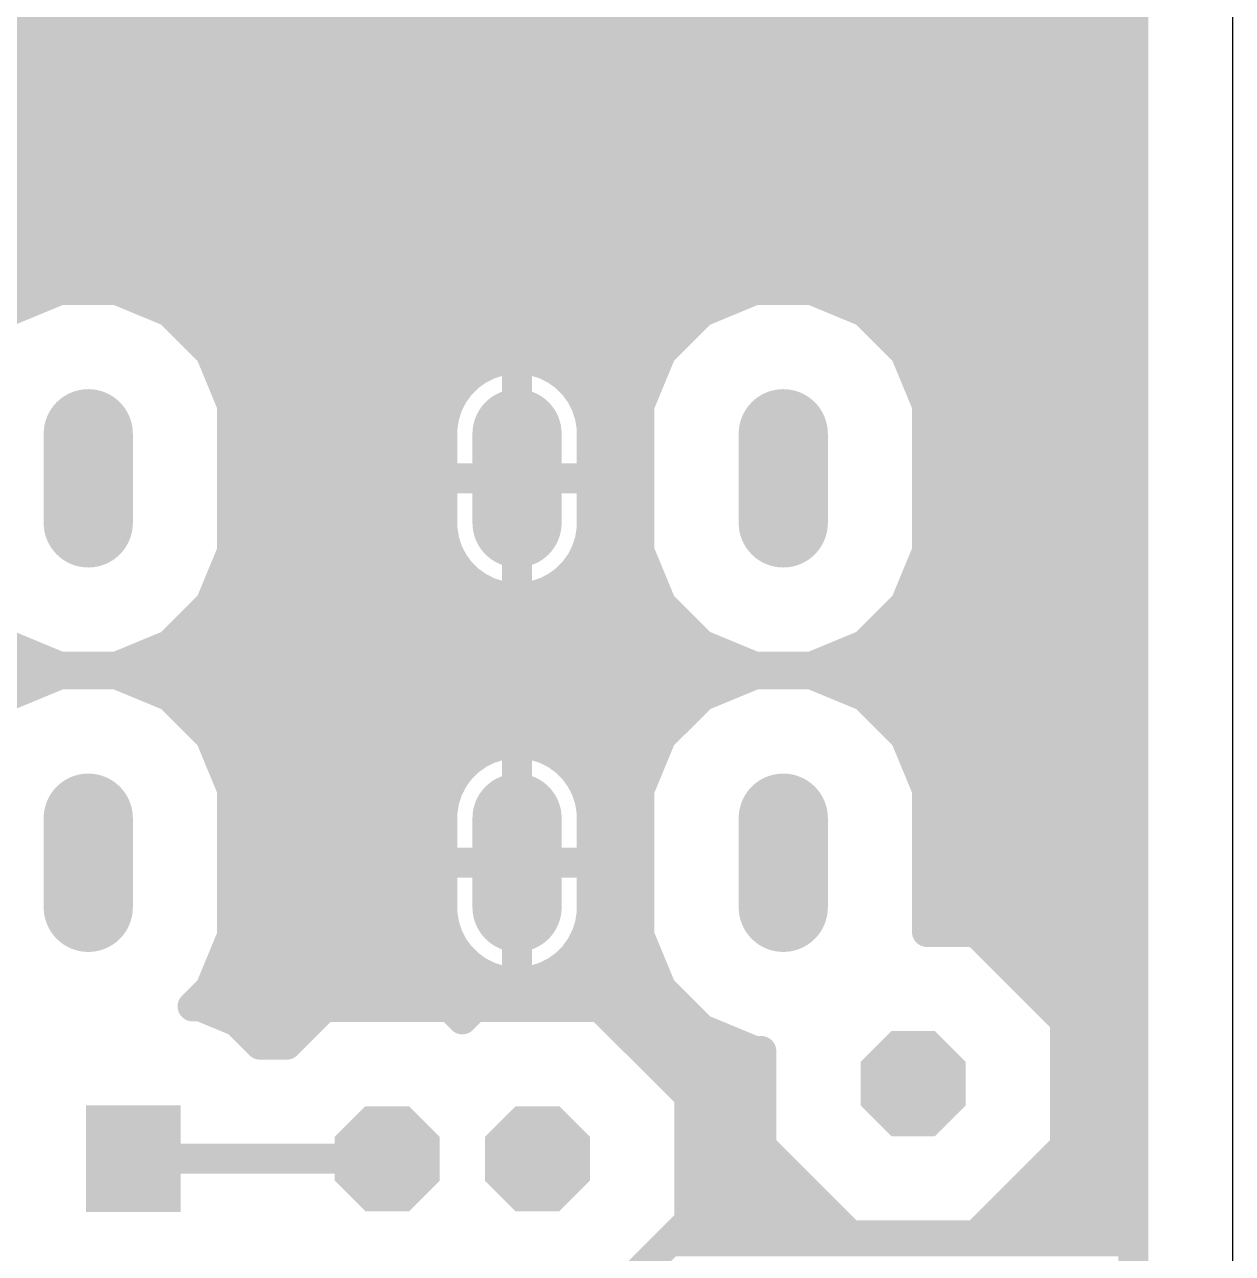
# Model space of a CAD drawing. Header units: millimetres. Extents: x 0 to 653, y 0 to 287.
# Drawn here: x 412.07 to 432.49, y 241.22 to 262 of the extents above; entities that cross this region are included whole.
import ezdxf

# ---------------------------------------------------------------- set-up
doc = ezdxf.new("R2010")
doc.units = ezdxf.units.MM
for name, color, linetype in [('1', 7, 'Continuous'), ('17', 7, 'Continuous'), ('20', 7, 'Continuous')]:
    doc.layers.add(name, color=color, linetype=linetype)

# ---------------------------------------------------------------- blocks, each defined once
blk = doc.blocks.new('OCTAGONP')
at = {"const_width": 0.5}
blk.add_lwpolyline([(-0.25, -0.1036), (-0.25, 0.1036), (-0.1036, 0.25), (0.1036, 0.25), (0.25, 0.1036), (0.25, -0.1036), (0.1036, -0.25), (-0.1036, -0.25), (-0.25, -0.1036), (-0.25, 0.1036)], dxfattribs=at)
blk = doc.blocks.new('RECT')
blk.add_solid([(-0.5, -0.5), (0.5, -0.5), (-0.5, 0.5), (0.5, 0.5)])
blk = doc.blocks.new('LONGP100')
at = {"const_width": 1}
blk.add_lwpolyline([(-0.5, 0), (0.5, 0)], dxfattribs=at)
at = {"const_width": 0.5}
for points in [[(-0.5, 0.25, 1), (-0.5, -0.25)], [(0.5, -0.25, 1), (0.5, 0.25)]]:
    blk.add_lwpolyline(points, format="xyb", dxfattribs=at)

msp = doc.modelspace()

# ---------------------------------------------------------------- linework, layer by layer
at = {"layer": '1', "const_width": 0.508}
for points in [[(430.812, 231.392), (430.812, 281.89)], [(430.812, 262.253), (368.343, 262.253)], [(430.812, 261.745), (369.408, 261.745)], [(430.812, 261.237), (369.892, 261.237)], [(430.812, 260.729), (370.185, 260.729)], [(430.812, 260.221), (410.818, 260.221)], [(430.812, 259.713), (411.171, 259.713)], [(430.812, 259.205), (411.317, 259.205)], [(430.812, 258.697), (411.317, 258.697)], [(430.812, 258.189), (411.317, 258.189)], [(430.812, 257.681), (411.317, 257.681)], [(411.772, 257.141), (412.665, 257.511)], [(412.665, 257.511), (413.632, 257.511)], [(413.632, 257.511), (414.525, 257.141)], [(423.519, 257.141), (424.412, 257.511)], [(424.412, 257.511), (425.379, 257.511)], [(425.379, 257.511), (426.272, 257.141)], [(411.848, 257.173), (411.317, 257.173)], [(423.595, 257.173), (414.449, 257.173)], [(414.525, 257.141), (415.209, 256.458)], [(422.835, 256.458), (423.519, 257.141)], [(430.812, 257.173), (426.196, 257.173)], [(426.272, 257.141), (426.956, 256.458)], [(423.043, 256.665), (415.001, 256.665)], [(430.812, 256.665), (426.749, 256.665)], [(415.209, 256.458), (415.579, 255.564)], [(422.465, 255.564), (422.835, 256.458)], [(426.956, 256.458), (427.326, 255.564)], [(419.73, 256.157), (415.333, 256.157)], [(419.574, 256.044), (419.734, 256.16)], [(419.734, 256.16), (419.911, 256.25)], [(419.911, 256.25), (420.1, 256.312)], [(420.1, 256.312), (420.296, 256.343)], [(420.296, 256.343), (420.396, 256.343)], [(420.396, 256.343), (420.396, 254.327)], [(420.396, 254.327), (420.396, 256.343)], [(420.396, 256.343), (420.495, 256.343)], [(420.396, 256.157), (420.396, 256.157)], [(420.495, 256.343), (420.691, 256.312)], [(420.691, 256.312), (420.88, 256.25)], [(420.88, 256.25), (421.057, 256.16)], [(421.057, 256.16), (421.218, 256.044)], [(422.711, 256.157), (421.062, 256.157)], [(430.812, 256.157), (427.081, 256.157)], [(419.433, 255.903), (419.574, 256.044)], [(421.218, 256.044), (421.358, 255.903)], [(419.226, 255.565), (419.316, 255.742)], [(419.316, 255.742), (419.433, 255.903)], [(421.358, 255.903), (421.475, 255.742)], [(421.475, 255.742), (421.565, 255.565)], [(419.269, 255.649), (415.544, 255.649)], [(415.579, 255.564), (415.579, 253.09)], [(419.165, 255.376), (419.226, 255.565)], [(420.396, 255.649), (420.396, 255.649)], [(422.5, 255.649), (421.523, 255.649)], [(421.565, 255.565), (421.627, 255.376)], [(422.465, 253.09), (422.465, 255.564)], [(430.812, 255.649), (427.291, 255.649)], [(427.326, 255.564), (427.326, 253.09)], [(419.134, 255.18), (419.165, 255.376)], [(421.627, 255.376), (421.658, 255.18)], [(419.134, 255.141), (415.579, 255.141)], [(419.134, 254.327), (419.134, 255.18)], [(420.396, 255.141), (420.396, 255.141)], [(421.658, 255.18), (421.658, 254.327)], [(422.465, 255.141), (421.658, 255.141)], [(430.812, 255.141), (427.326, 255.141)], [(419.134, 254.633), (415.579, 254.633)], [(420.396, 254.633), (420.396, 254.633)], [(422.465, 254.633), (421.658, 254.633)], [(430.812, 254.633), (427.326, 254.633)], [(419.134, 253.474), (419.134, 254.327)], [(419.134, 254.327), (420.396, 254.327)], [(420.396, 254.327), (419.134, 254.327)], [(420.396, 252.311), (420.396, 254.327)], [(420.396, 254.327), (420.396, 254.327)], [(420.396, 254.327), (420.396, 252.311)], [(420.396, 254.327), (420.396, 254.327)], [(420.396, 254.327), (420.396, 254.327)], [(421.658, 254.327), (420.396, 254.327)], [(420.396, 254.327), (420.396, 254.327)], [(420.396, 254.327), (421.658, 254.327)], [(421.658, 254.327), (421.658, 253.474)], [(419.134, 254.125), (415.579, 254.125)], [(420.396, 254.125), (420.396, 254.125)], [(422.465, 254.125), (421.658, 254.125)], [(430.812, 254.125), (427.326, 254.125)], [(419.134, 253.617), (415.579, 253.617)], [(419.165, 253.277), (419.134, 253.474)], [(420.396, 253.617), (420.396, 253.617)], [(421.658, 253.474), (421.627, 253.277)], [(422.465, 253.617), (421.658, 253.617)], [(430.812, 253.617), (427.326, 253.617)], [(419.226, 253.089), (419.165, 253.277)], [(421.627, 253.277), (421.565, 253.089)], [(415.579, 253.09), (415.209, 252.196)], [(419.22, 253.109), (415.579, 253.109)], [(419.316, 252.912), (419.226, 253.089)], [(420.396, 253.109), (420.396, 253.109)], [(421.565, 253.089), (421.475, 252.912)], [(422.465, 253.109), (421.572, 253.109)], [(422.835, 252.196), (422.465, 253.09)], [(427.326, 253.09), (426.956, 252.196)], [(430.812, 253.109), (427.326, 253.109)], [(419.433, 252.751), (419.316, 252.912)], [(421.475, 252.912), (421.358, 252.751)], [(419.574, 252.61), (419.433, 252.751)], [(419.734, 252.494), (419.574, 252.61)], [(421.218, 252.61), (421.057, 252.494)], [(421.358, 252.751), (421.218, 252.61)], [(419.587, 252.601), (415.376, 252.601)], [(419.911, 252.403), (419.734, 252.494)], [(420.1, 252.342), (419.911, 252.403)], [(420.396, 252.601), (420.396, 252.601)], [(420.88, 252.403), (420.691, 252.342)], [(421.057, 252.494), (420.88, 252.403)], [(422.668, 252.601), (421.205, 252.601)], [(430.812, 252.601), (427.124, 252.601)], [(415.209, 252.196), (414.525, 251.513)], [(420.296, 252.311), (420.1, 252.342)], [(420.396, 252.311), (420.296, 252.311)], [(420.495, 252.311), (420.396, 252.311)], [(420.691, 252.342), (420.495, 252.311)], [(423.519, 251.513), (422.835, 252.196)], [(426.956, 252.196), (426.272, 251.513)], [(422.939, 252.093), (415.105, 252.093)], [(430.812, 252.093), (426.853, 252.093)], [(423.447, 251.585), (414.597, 251.585)], [(430.812, 251.585), (426.345, 251.585)], [(412.665, 251.143), (411.772, 251.513)], [(414.525, 251.513), (413.632, 251.143)], [(424.412, 251.143), (423.519, 251.513)], [(426.272, 251.513), (425.379, 251.143)], [(430.812, 251.077), (406.906, 251.077)], [(411.772, 250.641), (412.665, 251.011)], [(413.632, 251.143), (412.665, 251.143)], [(412.665, 251.011), (413.632, 251.011)], [(413.632, 251.011), (414.525, 250.641)], [(423.519, 250.641), (424.412, 251.011)], [(425.379, 251.143), (424.412, 251.143)], [(424.412, 251.011), (425.379, 251.011)], [(425.379, 251.011), (426.272, 250.641)], [(414.525, 250.641), (415.209, 249.958)], [(423.447, 250.569), (414.597, 250.569)], [(422.835, 249.958), (423.519, 250.641)], [(426.272, 250.641), (426.956, 249.958)], [(430.812, 250.569), (426.345, 250.569)], [(422.939, 250.061), (415.105, 250.061)], [(415.209, 249.958), (415.579, 249.064)], [(422.465, 249.064), (422.835, 249.958)], [(430.812, 250.061), (426.853, 250.061)], [(426.956, 249.958), (427.326, 249.064)], [(419.734, 249.66), (419.911, 249.75)], [(419.911, 249.75), (420.1, 249.812)], [(420.1, 249.812), (420.296, 249.843)], [(420.296, 249.843), (420.396, 249.843)], [(420.396, 249.843), (420.396, 247.827)], [(420.396, 247.827), (420.396, 249.843)], [(420.396, 249.843), (420.495, 249.843)], [(420.495, 249.843), (420.691, 249.812)], [(420.691, 249.812), (420.88, 249.75)], [(420.88, 249.75), (421.057, 249.66)], [(419.587, 249.553), (415.376, 249.553)], [(419.433, 249.403), (419.574, 249.544)], [(419.574, 249.544), (419.734, 249.66)], [(420.396, 249.553), (420.396, 249.553)], [(421.057, 249.66), (421.218, 249.544)], [(422.668, 249.553), (421.205, 249.553)], [(421.218, 249.544), (421.358, 249.403)], [(430.812, 249.553), (427.124, 249.553)], [(419.316, 249.242), (419.433, 249.403)], [(421.358, 249.403), (421.475, 249.242)], [(419.226, 249.065), (419.316, 249.242)], [(421.475, 249.242), (421.565, 249.065)], [(415.579, 249.064), (415.579, 246.59)], [(419.22, 249.045), (415.579, 249.045)], [(419.134, 248.68), (419.165, 248.876)], [(419.165, 248.876), (419.226, 249.065)], [(420.396, 249.045), (420.396, 249.045)], [(421.565, 249.065), (421.627, 248.876)], [(422.465, 249.045), (421.572, 249.045)], [(421.627, 248.876), (421.658, 248.68)], [(422.465, 246.59), (422.465, 249.064)], [(427.326, 249.064), (427.326, 246.657)], [(430.812, 249.045), (427.326, 249.045)], [(419.134, 247.827), (419.134, 248.68)], [(421.658, 248.68), (421.658, 247.827)], [(419.134, 248.537), (415.579, 248.537)], [(420.396, 248.537), (420.396, 248.537)], [(422.465, 248.537), (421.658, 248.537)], [(430.812, 248.537), (427.326, 248.537)], [(419.134, 248.029), (415.579, 248.029)], [(419.134, 246.974), (419.134, 247.827)], [(419.134, 247.827), (420.396, 247.827)], [(420.396, 247.827), (419.134, 247.827)], [(420.396, 248.029), (420.396, 248.029)], [(420.396, 245.811), (420.396, 247.827)], [(420.396, 247.827), (420.396, 247.827)], [(420.396, 247.827), (420.396, 245.811)], [(420.396, 247.827), (420.396, 247.827)], [(420.396, 247.827), (420.396, 247.827)], [(421.658, 247.827), (420.396, 247.827)], [(420.396, 247.827), (420.396, 247.827)], [(420.396, 247.827), (421.658, 247.827)], [(422.465, 248.029), (421.658, 248.029)], [(421.658, 247.827), (421.658, 246.974)], [(430.812, 248.029), (427.326, 248.029)], [(419.134, 247.521), (415.579, 247.521)], [(420.396, 247.521), (420.396, 247.521)], [(422.465, 247.521), (421.658, 247.521)], [(430.812, 247.521), (427.326, 247.521)], [(419.134, 247.013), (415.579, 247.013)], [(420.396, 247.013), (420.396, 247.013)], [(422.465, 247.013), (421.658, 247.013)], [(430.812, 247.013), (427.326, 247.013)], [(419.165, 246.777), (419.134, 246.974)], [(421.658, 246.974), (421.627, 246.777)], [(415.579, 246.59), (415.209, 245.696)], [(419.226, 246.589), (419.165, 246.777)], [(419.316, 246.412), (419.226, 246.589)], [(421.565, 246.589), (421.475, 246.412)], [(421.627, 246.777), (421.565, 246.589)], [(422.835, 245.696), (422.465, 246.59)], [(427.326, 246.657), (428.153, 246.657)], [(428.153, 246.657), (429.656, 245.155)], [(419.269, 246.505), (415.544, 246.505)], [(419.433, 246.251), (419.316, 246.412)], [(420.396, 246.505), (420.396, 246.505)], [(421.475, 246.412), (421.358, 246.251)], [(422.5, 246.505), (421.523, 246.505)], [(430.812, 246.505), (428.306, 246.505)], [(419.574, 246.11), (419.433, 246.251)], [(421.358, 246.251), (421.218, 246.11)], [(419.73, 245.997), (415.333, 245.997)], [(419.734, 245.994), (419.574, 246.11)], [(419.911, 245.903), (419.734, 245.994)], [(420.396, 245.997), (420.396, 245.997)], [(421.057, 245.994), (420.88, 245.903)], [(421.218, 246.11), (421.057, 245.994)], [(422.711, 245.997), (421.062, 245.997)], [(430.812, 245.997), (428.814, 245.997)], [(420.1, 245.842), (419.911, 245.903)], [(420.296, 245.811), (420.1, 245.842)], [(420.396, 245.811), (420.296, 245.811)], [(420.495, 245.811), (420.396, 245.811)], [(420.691, 245.842), (420.495, 245.811)], [(420.88, 245.903), (420.691, 245.842)], [(415.209, 245.696), (414.912, 245.4)], [(423.519, 245.013), (422.835, 245.696)], [(414.912, 245.4), (415.041, 245.4)], [(423.043, 245.489), (415.001, 245.489)], [(415.041, 245.4), (415.657, 245.145)], [(416.503, 244.752), (417.138, 245.387)], [(417.138, 245.387), (419.263, 245.387)], [(419.263, 245.387), (419.471, 245.18)], [(419.471, 245.18), (419.678, 245.387)], [(419.678, 245.387), (421.803, 245.387)], [(421.803, 245.387), (423.306, 243.885)], [(430.812, 245.489), (429.322, 245.489)], [(415.657, 245.145), (416.05, 244.752)], [(429.656, 245.155), (429.656, 243.029)], [(416.732, 244.981), (415.821, 244.981)], [(423.595, 244.981), (422.21, 244.981)], [(424.412, 244.643), (423.519, 245.013)], [(430.812, 244.981), (429.656, 244.981)], [(416.05, 244.752), (416.503, 244.752)], [(424.525, 244.643), (424.412, 244.643)], [(424.525, 243.029), (424.525, 244.643)], [(424.525, 244.473), (422.718, 244.473)], [(430.812, 244.473), (429.656, 244.473)], [(424.525, 243.965), (423.226, 243.965)], [(423.306, 243.885), (423.306, 241.759)], [(430.812, 243.965), (429.656, 243.965)], [(424.525, 243.457), (423.306, 243.457)], [(430.812, 243.457), (429.656, 243.457)], [(424.606, 242.949), (423.306, 242.949)], [(426.028, 241.527), (424.525, 243.029)], [(429.656, 243.029), (428.153, 241.527)], [(430.812, 242.949), (429.576, 242.949)], [(418.201, 242.822), (413.908, 242.822)], [(425.114, 242.441), (423.306, 242.441)], [(430.812, 242.441), (429.068, 242.441)], [(425.622, 241.933), (423.306, 241.933)], [(430.812, 241.933), (428.56, 241.933)], [(423.306, 241.759), (421.803, 240.257)], [(430.812, 241.425), (422.972, 241.425)], [(428.153, 241.527), (426.028, 241.527)]]:
    msp.add_lwpolyline(points, dxfattribs=at)
at = {"layer": '1', "const_width": 0.254}
for points in [[(430.812, 262.38, -1), (430.812, 262.126)], [(430.812, 261.872, -1), (430.812, 261.618)], [(430.812, 261.364, -1), (430.812, 261.11)], [(430.812, 260.856, -1), (430.812, 260.602)], [(430.812, 260.348, -1), (430.812, 260.094)], [(430.812, 259.84, -1), (430.812, 259.586)], [(430.812, 259.332, -1), (430.812, 259.078)], [(430.812, 258.824, -1), (430.812, 258.57)], [(430.812, 258.316, -1), (430.812, 258.062)], [(430.812, 257.808, -1), (430.812, 257.554)], [(412.665, 257.384, -1), (412.665, 257.638)], [(412.616, 257.629, -1), (412.713, 257.394)], [(413.583, 257.394, -1), (413.68, 257.629)], [(413.632, 257.638, -1), (413.632, 257.384)], [(424.412, 257.384, -1), (424.412, 257.638)], [(424.364, 257.629, -1), (424.461, 257.394)], [(425.331, 257.394, -1), (425.428, 257.629)], [(425.379, 257.638, -1), (425.379, 257.384)], [(411.848, 257.3, -1), (411.848, 257.046)], [(414.449, 257.046, -1), (414.449, 257.3)], [(414.435, 257.052, -1), (414.615, 257.231)], [(414.574, 257.259, -1), (414.476, 257.024)], [(423.568, 257.024, -1), (423.47, 257.259)], [(423.429, 257.231, -1), (423.609, 257.052)], [(423.595, 257.3, -1), (423.595, 257.046)], [(426.196, 257.046, -1), (426.196, 257.3)], [(426.183, 257.052, -1), (426.362, 257.231)], [(426.321, 257.259, -1), (426.224, 257.024)], [(430.812, 257.3, -1), (430.812, 257.046)], [(415.001, 256.538, -1), (415.001, 256.792)], [(423.043, 256.792, -1), (423.043, 256.538)], [(426.749, 256.538, -1), (426.749, 256.792)], [(430.812, 256.792, -1), (430.812, 256.538)], [(415.091, 256.409, -1), (415.326, 256.506)], [(415.298, 256.547, -1), (415.119, 256.368)], [(422.925, 256.368, -1), (422.746, 256.547)], [(422.718, 256.506, -1), (422.953, 256.409)], [(426.839, 256.409, -1), (427.073, 256.506)], [(427.046, 256.547, -1), (426.866, 256.368)], [(415.333, 256.03, -1), (415.333, 256.284)], [(419.792, 256.047, -1), (419.677, 256.273)], [(419.66, 256.263, -1), (419.809, 256.058)], [(419.73, 256.284, -1), (419.73, 256.03)], [(419.951, 256.13, -1), (419.872, 256.371)], [(419.854, 256.364, -1), (419.969, 256.137)], [(420.12, 256.186, -1), (420.08, 256.437)], [(420.061, 256.433, -1), (420.139, 256.191)], [(420.296, 256.216, -1), (420.296, 256.47)], [(420.269, 256.343, -1), (420.523, 256.343)], [(420.269, 256.343, -1), (420.523, 256.343)], [(420.396, 256.216, -1), (420.396, 256.47)], [(420.396, 256.03, -1), (420.396, 256.284)], [(420.277, 256.468, -1), (420.316, 256.218)], [(420.475, 256.218, -1), (420.515, 256.468)], [(420.396, 256.47, -1), (420.396, 256.216)], [(420.396, 256.284, -1), (420.396, 256.03)], [(420.495, 256.47, -1), (420.495, 256.216)], [(420.652, 256.191, -1), (420.731, 256.433)], [(420.711, 256.437, -1), (420.671, 256.186)], [(420.823, 256.137, -1), (420.938, 256.364)], [(420.919, 256.371, -1), (420.841, 256.13)], [(420.983, 256.058, -1), (421.132, 256.263)], [(421.062, 256.03, -1), (421.062, 256.284)], [(421.115, 256.273, -1), (421, 256.047)], [(422.711, 256.284, -1), (422.711, 256.03)], [(427.081, 256.03, -1), (427.081, 256.284)], [(430.812, 256.284, -1), (430.812, 256.03)], [(419.648, 255.941, -1), (419.499, 256.146)], [(419.484, 256.133, -1), (419.663, 255.954)], [(421.128, 255.954, -1), (421.308, 256.133)], [(421.293, 256.146, -1), (421.143, 255.941)], [(419.203, 255.8, -1), (419.43, 255.685)], [(419.523, 255.813, -1), (419.343, 255.993)], [(419.33, 255.978, -1), (419.536, 255.828)], [(421.256, 255.828, -1), (421.461, 255.978)], [(421.448, 255.993, -1), (421.269, 255.813)], [(421.362, 255.685, -1), (421.588, 255.8)], [(415.544, 255.522, -1), (415.544, 255.776)], [(415.452, 255.564, -1), (415.706, 255.564)], [(419.105, 255.605, -1), (419.347, 255.526)], [(419.419, 255.668, -1), (419.214, 255.817)], [(419.269, 255.776, -1), (419.269, 255.522)], [(420.396, 255.522, -1), (420.396, 255.776)], [(420.396, 255.776, -1), (420.396, 255.522)], [(421.578, 255.817, -1), (421.372, 255.668)], [(421.523, 255.522, -1), (421.523, 255.776)], [(421.445, 255.526, -1), (421.686, 255.605)], [(422.338, 255.564, -1), (422.592, 255.564)], [(422.5, 255.776, -1), (422.5, 255.522)], [(427.291, 255.522, -1), (427.291, 255.776)], [(427.199, 255.564, -1), (427.453, 255.564)], [(430.812, 255.776, -1), (430.812, 255.522)], [(415.696, 255.613, -1), (415.461, 255.516)], [(419.039, 255.396, -1), (419.29, 255.357)], [(419.339, 255.508, -1), (419.113, 255.623)], [(421.678, 255.623, -1), (421.452, 255.508)], [(421.501, 255.357, -1), (421.752, 255.396)], [(422.583, 255.516, -1), (422.348, 255.613)], [(427.443, 255.613, -1), (427.209, 255.516)], [(415.579, 255.014, -1), (415.579, 255.268)], [(419.007, 255.18, -1), (419.261, 255.18)], [(419.286, 255.337, -1), (419.044, 255.416)], [(419.134, 255.268, -1), (419.134, 255.014)], [(420.396, 255.014, -1), (420.396, 255.268)], [(420.396, 255.268, -1), (420.396, 255.014)], [(421.747, 255.416, -1), (421.506, 255.337)], [(421.531, 255.18, -1), (421.785, 255.18)], [(421.658, 255.014, -1), (421.658, 255.268)], [(422.465, 255.268, -1), (422.465, 255.014)], [(427.326, 255.014, -1), (427.326, 255.268)], [(430.812, 255.268, -1), (430.812, 255.014)], [(419.259, 255.16, -1), (419.008, 255.2)], [(421.783, 255.2, -1), (421.532, 255.16)], [(415.579, 254.506, -1), (415.579, 254.76)], [(419.134, 254.76, -1), (419.134, 254.506)], [(420.396, 254.506, -1), (420.396, 254.76)], [(420.396, 254.76, -1), (420.396, 254.506)], [(421.658, 254.506, -1), (421.658, 254.76)], [(422.465, 254.76, -1), (422.465, 254.506)], [(427.326, 254.506, -1), (427.326, 254.76)], [(430.812, 254.76, -1), (430.812, 254.506)], [(419.007, 254.327, -1), (419.261, 254.327)], [(419.134, 254.2, -1), (419.134, 254.454)], [(419.134, 254.2, -1), (419.134, 254.454)], [(420.269, 254.327, -1), (420.523, 254.327)], [(420.396, 254.2, -1), (420.396, 254.454)], [(420.269, 254.327, -1), (420.523, 254.327)], [(420.269, 254.327, -1), (420.523, 254.327)], [(420.396, 254.2, -1), (420.396, 254.454)], [(420.396, 254.2, -1), (420.396, 254.454)], [(420.269, 254.327, -1), (420.523, 254.327)], [(420.396, 254.2, -1), (420.396, 254.454)], [(420.396, 254.454, -1), (420.396, 254.2)], [(420.396, 254.454, -1), (420.396, 254.2)], [(420.396, 254.454, -1), (420.396, 254.2)], [(420.396, 254.454, -1), (420.396, 254.2)], [(421.531, 254.327, -1), (421.785, 254.327)], [(421.658, 254.454, -1), (421.658, 254.2)], [(421.658, 254.454, -1), (421.658, 254.2)], [(415.579, 253.998, -1), (415.579, 254.252)], [(419.261, 254.327, -1), (419.007, 254.327)], [(419.134, 254.252, -1), (419.134, 253.998)], [(420.523, 254.327, -1), (420.269, 254.327)], [(420.523, 254.327, -1), (420.269, 254.327)], [(420.523, 254.327, -1), (420.269, 254.327)], [(420.523, 254.327, -1), (420.269, 254.327)], [(420.396, 253.998, -1), (420.396, 254.252)], [(420.396, 254.252, -1), (420.396, 253.998)], [(421.785, 254.327, -1), (421.531, 254.327)], [(421.658, 253.998, -1), (421.658, 254.252)], [(422.465, 254.252, -1), (422.465, 253.998)], [(427.326, 253.998, -1), (427.326, 254.252)], [(430.812, 254.252, -1), (430.812, 253.998)], [(415.579, 253.49, -1), (415.579, 253.744)], [(419.008, 253.454, -1), (419.259, 253.493)], [(419.134, 253.744, -1), (419.134, 253.49)], [(420.396, 253.49, -1), (420.396, 253.744)], [(420.396, 253.744, -1), (420.396, 253.49)], [(421.658, 253.49, -1), (421.658, 253.744)], [(421.532, 253.493, -1), (421.783, 253.454)], [(422.465, 253.744, -1), (422.465, 253.49)], [(427.326, 253.49, -1), (427.326, 253.744)], [(430.812, 253.744, -1), (430.812, 253.49)], [(419.261, 253.474, -1), (419.007, 253.474)], [(419.044, 253.238, -1), (419.286, 253.317)], [(421.506, 253.317, -1), (421.747, 253.238)], [(421.785, 253.474, -1), (421.531, 253.474)], [(415.579, 252.982, -1), (415.579, 253.236)], [(415.461, 253.138, -1), (415.696, 253.041)], [(419.29, 253.297, -1), (419.039, 253.258)], [(419.113, 253.031, -1), (419.339, 253.146)], [(419.22, 253.236, -1), (419.22, 252.982)], [(420.396, 252.982, -1), (420.396, 253.236)], [(420.396, 253.236, -1), (420.396, 252.982)], [(421.572, 252.982, -1), (421.572, 253.236)], [(421.452, 253.146, -1), (421.678, 253.031)], [(421.752, 253.258, -1), (421.501, 253.297)], [(422.348, 253.041, -1), (422.583, 253.138)], [(422.465, 253.236, -1), (422.465, 252.982)], [(427.326, 252.982, -1), (427.326, 253.236)], [(427.209, 253.138, -1), (427.443, 253.041)], [(430.812, 253.236, -1), (430.812, 252.982)], [(415.706, 253.09, -1), (415.452, 253.09)], [(419.347, 253.128, -1), (419.105, 253.049)], [(419.214, 252.837, -1), (419.419, 252.986)], [(419.43, 252.969, -1), (419.203, 252.854)], [(421.588, 252.854, -1), (421.362, 252.969)], [(421.372, 252.986, -1), (421.578, 252.837)], [(421.686, 253.049, -1), (421.445, 253.128)], [(422.592, 253.09, -1), (422.338, 253.09)], [(427.453, 253.09, -1), (427.199, 253.09)], [(419.343, 252.661, -1), (419.523, 252.841)], [(419.536, 252.825, -1), (419.33, 252.676)], [(419.499, 252.508, -1), (419.648, 252.713)], [(421.143, 252.713, -1), (421.293, 252.508)], [(421.461, 252.676, -1), (421.256, 252.825)], [(421.269, 252.841, -1), (421.448, 252.661)], [(415.376, 252.474, -1), (415.376, 252.728)], [(419.663, 252.7, -1), (419.484, 252.521)], [(419.587, 252.728, -1), (419.587, 252.474)], [(419.677, 252.38, -1), (419.792, 252.607)], [(419.809, 252.596, -1), (419.66, 252.391)], [(419.872, 252.283, -1), (419.951, 252.524)], [(420.396, 252.474, -1), (420.396, 252.728)], [(420.396, 252.728, -1), (420.396, 252.474)], [(420.841, 252.524, -1), (420.919, 252.283)], [(421.132, 252.391, -1), (420.983, 252.596)], [(421, 252.607, -1), (421.115, 252.38)], [(421.205, 252.474, -1), (421.205, 252.728)], [(421.308, 252.521, -1), (421.128, 252.7)], [(422.668, 252.728, -1), (422.668, 252.474)], [(427.124, 252.474, -1), (427.124, 252.728)], [(430.812, 252.728, -1), (430.812, 252.474)], [(415.119, 252.286, -1), (415.298, 252.106)], [(419.969, 252.517, -1), (419.854, 252.29)], [(420.08, 252.217, -1), (420.12, 252.467)], [(420.139, 252.463, -1), (420.061, 252.221)], [(420.296, 252.184, -1), (420.296, 252.438)], [(420.396, 252.184, -1), (420.396, 252.438)], [(420.316, 252.436, -1), (420.277, 252.186)], [(420.515, 252.186, -1), (420.475, 252.436)], [(420.396, 252.438, -1), (420.396, 252.184)], [(420.495, 252.438, -1), (420.495, 252.184)], [(420.731, 252.221, -1), (420.652, 252.463)], [(420.671, 252.467, -1), (420.711, 252.217)], [(420.938, 252.29, -1), (420.823, 252.517)], [(422.746, 252.106, -1), (422.925, 252.286)], [(426.866, 252.286, -1), (427.046, 252.106)], [(415.105, 251.966, -1), (415.105, 252.22)], [(415.326, 252.148, -1), (415.091, 252.245)], [(420.523, 252.311, -1), (420.269, 252.311)], [(420.523, 252.311, -1), (420.269, 252.311)], [(422.953, 252.245, -1), (422.718, 252.148)], [(422.939, 252.22, -1), (422.939, 251.966)], [(426.853, 251.966, -1), (426.853, 252.22)], [(427.073, 252.148, -1), (426.839, 252.245)], [(430.812, 252.22, -1), (430.812, 251.966)], [(414.597, 251.458, -1), (414.597, 251.712)], [(423.447, 251.712, -1), (423.447, 251.458)], [(426.345, 251.458, -1), (426.345, 251.712)], [(430.812, 251.712, -1), (430.812, 251.458)], [(414.615, 251.423, -1), (414.435, 251.602)], [(414.476, 251.63, -1), (414.574, 251.395)], [(423.47, 251.395, -1), (423.568, 251.63)], [(423.609, 251.602, -1), (423.429, 251.423)], [(426.362, 251.423, -1), (426.183, 251.602)], [(426.224, 251.63, -1), (426.321, 251.395)], [(412.665, 251.016, -1), (412.665, 251.27)], [(412.665, 250.884, -1), (412.665, 251.138)], [(412.713, 251.26, -1), (412.616, 251.025)], [(412.616, 251.129, -1), (412.713, 250.894)], [(413.68, 251.025, -1), (413.583, 251.26)], [(413.583, 250.894, -1), (413.68, 251.129)], [(413.632, 251.27, -1), (413.632, 251.016)], [(413.632, 251.138, -1), (413.632, 250.884)], [(424.412, 251.016, -1), (424.412, 251.27)], [(424.412, 250.884, -1), (424.412, 251.138)], [(424.461, 251.26, -1), (424.364, 251.025)], [(424.364, 251.129, -1), (424.461, 250.894)], [(425.428, 251.025, -1), (425.331, 251.26)], [(425.331, 250.894, -1), (425.428, 251.129)], [(425.379, 251.27, -1), (425.379, 251.016)], [(425.379, 251.138, -1), (425.379, 250.884)], [(430.812, 251.204, -1), (430.812, 250.95)], [(414.435, 250.552, -1), (414.615, 250.731)], [(414.597, 250.442, -1), (414.597, 250.696)], [(414.574, 250.759, -1), (414.476, 250.524)], [(423.568, 250.524, -1), (423.47, 250.759)], [(423.429, 250.731, -1), (423.609, 250.552)], [(423.447, 250.696, -1), (423.447, 250.442)], [(426.183, 250.552, -1), (426.362, 250.731)], [(426.345, 250.442, -1), (426.345, 250.696)], [(426.321, 250.759, -1), (426.224, 250.524)], [(430.812, 250.696, -1), (430.812, 250.442)], [(415.105, 249.934, -1), (415.105, 250.188)], [(415.091, 249.909, -1), (415.326, 250.006)], [(415.298, 250.047, -1), (415.119, 249.868)], [(422.925, 249.868, -1), (422.746, 250.047)], [(422.718, 250.006, -1), (422.953, 249.909)], [(422.939, 250.188, -1), (422.939, 249.934)], [(426.853, 249.934, -1), (426.853, 250.188)], [(426.839, 249.909, -1), (427.073, 250.006)], [(427.046, 250.047, -1), (426.866, 249.868)], [(430.812, 250.188, -1), (430.812, 249.934)], [(419.951, 249.63, -1), (419.872, 249.871)], [(419.854, 249.864, -1), (419.969, 249.637)], [(420.12, 249.686, -1), (420.08, 249.937)], [(420.061, 249.933, -1), (420.139, 249.691)], [(420.296, 249.716, -1), (420.296, 249.97)], [(420.269, 249.843, -1), (420.523, 249.843)], [(420.269, 249.843, -1), (420.523, 249.843)], [(420.396, 249.716, -1), (420.396, 249.97)], [(420.277, 249.968, -1), (420.316, 249.718)], [(420.475, 249.718, -1), (420.515, 249.968)], [(420.396, 249.97, -1), (420.396, 249.716)], [(420.495, 249.97, -1), (420.495, 249.716)], [(420.652, 249.691, -1), (420.731, 249.933)], [(420.711, 249.937, -1), (420.671, 249.686)], [(420.823, 249.637, -1), (420.938, 249.864)], [(420.919, 249.871, -1), (420.841, 249.63)], [(415.376, 249.426, -1), (415.376, 249.68)], [(419.648, 249.441, -1), (419.499, 249.646)], [(419.484, 249.633, -1), (419.663, 249.454)], [(419.587, 249.68, -1), (419.587, 249.426)], [(419.792, 249.547, -1), (419.677, 249.773)], [(419.66, 249.763, -1), (419.809, 249.558)], [(420.396, 249.426, -1), (420.396, 249.68)], [(420.396, 249.68, -1), (420.396, 249.426)], [(420.983, 249.558, -1), (421.132, 249.763)], [(421.115, 249.773, -1), (421, 249.547)], [(421.205, 249.426, -1), (421.205, 249.68)], [(421.128, 249.454, -1), (421.308, 249.633)], [(421.293, 249.646, -1), (421.143, 249.441)], [(422.668, 249.68, -1), (422.668, 249.426)], [(427.124, 249.426, -1), (427.124, 249.68)], [(430.812, 249.68, -1), (430.812, 249.426)], [(419.523, 249.313, -1), (419.343, 249.493)], [(419.33, 249.478, -1), (419.536, 249.328)], [(421.256, 249.328, -1), (421.461, 249.478)], [(421.448, 249.493, -1), (421.269, 249.313)], [(419.419, 249.168, -1), (419.214, 249.317)], [(419.203, 249.3, -1), (419.43, 249.185)], [(421.362, 249.185, -1), (421.588, 249.3)], [(421.578, 249.317, -1), (421.372, 249.168)], [(415.452, 249.064, -1), (415.706, 249.064)], [(415.579, 248.918, -1), (415.579, 249.172)], [(415.696, 249.113, -1), (415.461, 249.016)], [(419.039, 248.896, -1), (419.29, 248.857)], [(419.339, 249.008, -1), (419.113, 249.123)], [(419.105, 249.105, -1), (419.347, 249.026)], [(419.22, 249.172, -1), (419.22, 248.918)], [(420.396, 248.918, -1), (420.396, 249.172)], [(420.396, 249.172, -1), (420.396, 248.918)], [(421.445, 249.026, -1), (421.686, 249.105)], [(421.572, 248.918, -1), (421.572, 249.172)], [(421.678, 249.123, -1), (421.452, 249.008)], [(421.501, 248.857, -1), (421.752, 248.896)], [(422.338, 249.064, -1), (422.592, 249.064)], [(422.583, 249.016, -1), (422.348, 249.113)], [(422.465, 249.172, -1), (422.465, 248.918)], [(427.199, 249.064, -1), (427.453, 249.064)], [(427.326, 248.918, -1), (427.326, 249.172)], [(427.443, 249.113, -1), (427.209, 249.016)], [(430.812, 249.172, -1), (430.812, 248.918)], [(419.007, 248.68, -1), (419.261, 248.68)], [(419.286, 248.837, -1), (419.044, 248.916)], [(421.747, 248.916, -1), (421.506, 248.837)], [(421.531, 248.68, -1), (421.785, 248.68)], [(415.579, 248.41, -1), (415.579, 248.664)], [(419.259, 248.66, -1), (419.008, 248.7)], [(419.134, 248.664, -1), (419.134, 248.41)], [(420.396, 248.41, -1), (420.396, 248.664)], [(420.396, 248.664, -1), (420.396, 248.41)], [(421.658, 248.41, -1), (421.658, 248.664)], [(421.783, 248.7, -1), (421.532, 248.66)], [(422.465, 248.664, -1), (422.465, 248.41)], [(427.326, 248.41, -1), (427.326, 248.664)], [(430.812, 248.664, -1), (430.812, 248.41)], [(415.579, 247.902, -1), (415.579, 248.156)], [(419.007, 247.827, -1), (419.261, 247.827)], [(419.134, 247.7, -1), (419.134, 247.954)], [(419.134, 247.7, -1), (419.134, 247.954)], [(419.134, 248.156, -1), (419.134, 247.902)], [(420.396, 247.902, -1), (420.396, 248.156)], [(420.269, 247.827, -1), (420.523, 247.827)], [(420.396, 247.7, -1), (420.396, 247.954)], [(420.269, 247.827, -1), (420.523, 247.827)], [(420.269, 247.827, -1), (420.523, 247.827)], [(420.396, 247.7, -1), (420.396, 247.954)], [(420.396, 247.7, -1), (420.396, 247.954)], [(420.269, 247.827, -1), (420.523, 247.827)], [(420.396, 247.7, -1), (420.396, 247.954)], [(420.396, 248.156, -1), (420.396, 247.902)], [(420.396, 247.954, -1), (420.396, 247.7)], [(420.396, 247.954, -1), (420.396, 247.7)], [(420.396, 247.954, -1), (420.396, 247.7)], [(420.396, 247.954, -1), (420.396, 247.7)], [(421.658, 247.902, -1), (421.658, 248.156)], [(421.531, 247.827, -1), (421.785, 247.827)], [(421.658, 247.954, -1), (421.658, 247.7)], [(421.658, 247.954, -1), (421.658, 247.7)], [(422.465, 248.156, -1), (422.465, 247.902)], [(427.326, 247.902, -1), (427.326, 248.156)], [(430.812, 248.156, -1), (430.812, 247.902)], [(419.261, 247.827, -1), (419.007, 247.827)], [(420.523, 247.827, -1), (420.269, 247.827)], [(420.523, 247.827, -1), (420.269, 247.827)], [(420.523, 247.827, -1), (420.269, 247.827)], [(420.523, 247.827, -1), (420.269, 247.827)], [(421.785, 247.827, -1), (421.531, 247.827)], [(415.579, 247.394, -1), (415.579, 247.648)], [(419.134, 247.648, -1), (419.134, 247.394)], [(420.396, 247.394, -1), (420.396, 247.648)], [(420.396, 247.648, -1), (420.396, 247.394)], [(421.658, 247.394, -1), (421.658, 247.648)], [(422.465, 247.648, -1), (422.465, 247.394)], [(427.326, 247.394, -1), (427.326, 247.648)], [(430.812, 247.648, -1), (430.812, 247.394)], [(415.579, 246.886, -1), (415.579, 247.14)], [(419.134, 247.14, -1), (419.134, 246.886)], [(420.396, 246.886, -1), (420.396, 247.14)], [(420.396, 247.14, -1), (420.396, 246.886)], [(421.658, 246.886, -1), (421.658, 247.14)], [(422.465, 247.14, -1), (422.465, 246.886)], [(427.326, 246.886, -1), (427.326, 247.14)], [(430.812, 247.14, -1), (430.812, 246.886)], [(419.008, 246.954, -1), (419.259, 246.993)], [(419.261, 246.974, -1), (419.007, 246.974)], [(421.785, 246.974, -1), (421.531, 246.974)], [(421.532, 246.993, -1), (421.783, 246.954)], [(415.461, 246.638, -1), (415.696, 246.541)], [(419.044, 246.738, -1), (419.286, 246.817)], [(419.29, 246.797, -1), (419.039, 246.758)], [(419.113, 246.531, -1), (419.339, 246.646)], [(421.452, 246.646, -1), (421.678, 246.531)], [(421.752, 246.758, -1), (421.501, 246.797)], [(421.506, 246.817, -1), (421.747, 246.738)], [(422.348, 246.541, -1), (422.583, 246.638)], [(427.326, 246.53, -1), (427.326, 246.784)], [(428.064, 246.568, -1), (428.243, 246.747)], [(428.153, 246.784, -1), (428.153, 246.53)], [(415.544, 246.378, -1), (415.544, 246.632)], [(415.706, 246.59, -1), (415.452, 246.59)], [(419.347, 246.628, -1), (419.105, 246.549)], [(419.214, 246.337, -1), (419.419, 246.486)], [(419.269, 246.632, -1), (419.269, 246.378)], [(420.396, 246.378, -1), (420.396, 246.632)], [(420.396, 246.632, -1), (420.396, 246.378)], [(421.372, 246.486, -1), (421.578, 246.337)], [(421.523, 246.378, -1), (421.523, 246.632)], [(421.686, 246.549, -1), (421.445, 246.628)], [(422.592, 246.59, -1), (422.338, 246.59)], [(422.5, 246.632, -1), (422.5, 246.378)], [(427.453, 246.657, -1), (427.199, 246.657)], [(428.306, 246.378, -1), (428.306, 246.632)], [(430.812, 246.632, -1), (430.812, 246.378)], [(419.43, 246.469, -1), (419.203, 246.354)], [(419.343, 246.161, -1), (419.523, 246.341)], [(419.536, 246.325, -1), (419.33, 246.176)], [(421.461, 246.176, -1), (421.256, 246.325)], [(421.269, 246.341, -1), (421.448, 246.161)], [(421.588, 246.354, -1), (421.362, 246.469)], [(415.333, 245.87, -1), (415.333, 246.124)], [(419.499, 246.008, -1), (419.648, 246.213)], [(419.663, 246.2, -1), (419.484, 246.021)], [(419.677, 245.88, -1), (419.792, 246.107)], [(419.809, 246.096, -1), (419.66, 245.891)], [(419.73, 246.124, -1), (419.73, 245.87)], [(420.396, 245.87, -1), (420.396, 246.124)], [(420.396, 246.124, -1), (420.396, 245.87)], [(421.132, 245.891, -1), (420.983, 246.096)], [(421.062, 245.87, -1), (421.062, 246.124)], [(421, 246.107, -1), (421.115, 245.88)], [(421.308, 246.021, -1), (421.128, 246.2)], [(421.143, 246.213, -1), (421.293, 246.008)], [(422.711, 246.124, -1), (422.711, 245.87)], [(428.814, 245.87, -1), (428.814, 246.124)], [(430.812, 246.124, -1), (430.812, 245.87)], [(419.872, 245.783, -1), (419.951, 246.024)], [(419.969, 246.017, -1), (419.854, 245.79)], [(420.08, 245.717, -1), (420.12, 245.967)], [(420.139, 245.963, -1), (420.061, 245.721)], [(420.296, 245.684, -1), (420.296, 245.938)], [(420.396, 245.684, -1), (420.396, 245.938)], [(420.316, 245.936, -1), (420.277, 245.686)], [(420.515, 245.686, -1), (420.475, 245.936)], [(420.396, 245.938, -1), (420.396, 245.684)], [(420.495, 245.938, -1), (420.495, 245.684)], [(420.731, 245.721, -1), (420.652, 245.963)], [(420.671, 245.967, -1), (420.711, 245.717)], [(420.938, 245.79, -1), (420.823, 246.017)], [(420.841, 246.024, -1), (420.919, 245.783)], [(415.326, 245.648, -1), (415.091, 245.745)], [(415.119, 245.786, -1), (415.298, 245.606)], [(420.523, 245.811, -1), (420.269, 245.811)], [(420.523, 245.811, -1), (420.269, 245.811)], [(422.746, 245.606, -1), (422.925, 245.786)], [(422.953, 245.745, -1), (422.718, 245.648)], [(414.912, 245.273, -1), (414.912, 245.527)], [(415.002, 245.31, -1), (414.822, 245.49)], [(415.001, 245.362, -1), (415.001, 245.616)], [(414.993, 245.283, -1), (415.09, 245.517)], [(415.041, 245.527, -1), (415.041, 245.273)], [(417.138, 245.26, -1), (417.138, 245.514)], [(417.048, 245.477, -1), (417.228, 245.298)], [(419.174, 245.298, -1), (419.353, 245.477)], [(419.263, 245.514, -1), (419.263, 245.26)], [(419.678, 245.26, -1), (419.678, 245.514)], [(419.588, 245.477, -1), (419.768, 245.298)], [(421.714, 245.298, -1), (421.893, 245.477)], [(421.803, 245.514, -1), (421.803, 245.26)], [(423.043, 245.616, -1), (423.043, 245.362)], [(429.322, 245.362, -1), (429.322, 245.616)], [(430.812, 245.616, -1), (430.812, 245.362)], [(415.568, 245.055, -1), (415.747, 245.234)], [(415.706, 245.262, -1), (415.609, 245.027)], [(419.561, 245.09, -1), (419.381, 245.27)], [(419.561, 245.27, -1), (419.381, 245.09)], [(429.529, 245.155, -1), (429.783, 245.155)], [(415.821, 244.854, -1), (415.821, 245.108)], [(416.732, 245.108, -1), (416.732, 244.854)], [(422.21, 244.854, -1), (422.21, 245.108)], [(423.47, 244.895, -1), (423.568, 245.13)], [(423.609, 245.102, -1), (423.429, 244.923)], [(423.595, 245.108, -1), (423.595, 244.854)], [(429.656, 244.854, -1), (429.656, 245.108)], [(429.746, 245.244, -1), (429.566, 245.065)], [(430.812, 245.108, -1), (430.812, 244.854)], [(416.05, 244.625, -1), (416.05, 244.879)], [(416.139, 244.842, -1), (415.96, 244.663)], [(416.593, 244.663, -1), (416.413, 244.842)], [(416.503, 244.879, -1), (416.503, 244.625)], [(424.412, 244.516, -1), (424.412, 244.77)], [(424.461, 244.76, -1), (424.364, 244.525)], [(424.398, 244.643, -1), (424.652, 244.643)], [(424.525, 244.77, -1), (424.525, 244.516)], [(422.718, 244.346, -1), (422.718, 244.6)], [(424.525, 244.6, -1), (424.525, 244.346)], [(429.656, 244.346, -1), (429.656, 244.6)], [(430.812, 244.6, -1), (430.812, 244.346)], [(423.226, 243.838, -1), (423.226, 244.092)], [(423.179, 243.885, -1), (423.433, 243.885)], [(424.525, 244.092, -1), (424.525, 243.838)], [(429.656, 243.838, -1), (429.656, 244.092)], [(430.812, 244.092, -1), (430.812, 243.838)], [(423.396, 243.974, -1), (423.216, 243.795)], [(423.306, 243.33, -1), (423.306, 243.584)], [(424.525, 243.584, -1), (424.525, 243.33)], [(429.656, 243.33, -1), (429.656, 243.584)], [(430.812, 243.584, -1), (430.812, 243.33)], [(423.306, 242.822, -1), (423.306, 243.076)], [(424.436, 242.94, -1), (424.615, 243.119)], [(424.652, 243.029, -1), (424.398, 243.029)], [(424.606, 243.076, -1), (424.606, 242.822)], [(429.576, 242.822, -1), (429.576, 243.076)], [(429.783, 243.029, -1), (429.529, 243.029)], [(429.566, 243.119, -1), (429.746, 242.94)], [(430.812, 243.076, -1), (430.812, 242.822)], [(413.908, 242.695, -1), (413.908, 242.949)], [(418.201, 242.949, -1), (418.201, 242.695)], [(423.306, 242.314, -1), (423.306, 242.568)], [(425.114, 242.568, -1), (425.114, 242.314)], [(429.068, 242.314, -1), (429.068, 242.568)], [(430.812, 242.568, -1), (430.812, 242.314)], [(423.306, 241.806, -1), (423.306, 242.06)], [(425.622, 242.06, -1), (425.622, 241.806)], [(428.56, 241.806, -1), (428.56, 242.06)], [(430.812, 242.06, -1), (430.812, 241.806)], [(423.433, 241.759, -1), (423.179, 241.759)], [(423.216, 241.849, -1), (423.396, 241.67)], [(422.972, 241.298, -1), (422.972, 241.552)], [(426.028, 241.4, -1), (426.028, 241.654)], [(426.118, 241.616, -1), (425.938, 241.437)], [(428.243, 241.437, -1), (428.064, 241.616)], [(428.153, 241.654, -1), (428.153, 241.4)], [(430.812, 241.552, -1), (430.812, 241.298)]]:
    msp.add_lwpolyline(points, format="xyb", dxfattribs=at)
at = {"layer": '20'}
msp.add_line((432.488, 286.307), (432.488, 192.657), dxfattribs=at)

# ---------------------------------------------------------------- block references
at = {"layer": '1', "xscale": -1.6, "yscale": 1.803}
msp.add_blockref('RECT', (413.908, 242.822), dxfattribs=at)
at = {"layer": '17', "rotation": 90}
for name, p, xscale, yscale in [('LONGP100', (413.148, 254.327), -1.508, 1.508), ('LONGP100', (413.148, 254.327), -1.508, 1.508), ('LONGP100', (420.396, 254.327), -1.508, 1.508), ('LONGP100', (420.396, 254.327), -1.508, 1.508), ('LONGP100', (424.896, 254.327), -1.508, 1.508), ('LONGP100', (424.896, 254.327), -1.508, 1.508), ('LONGP100', (413.148, 247.827), -1.508, 1.508), ('LONGP100', (413.148, 247.827), -1.508, 1.508), ('LONGP100', (420.396, 247.827), -1.508, 1.508), ('LONGP100', (420.396, 247.827), -1.508, 1.508), ('LONGP100', (424.896, 247.827), -1.508, 1.508), ('LONGP100', (424.896, 247.827), -1.508, 1.508), ('OCTAGONP', (427.091, 244.092), -1.778, 1.778), ('OCTAGONP', (427.091, 244.092), -1.778, 1.778)]:
    msp.add_blockref(name, p, dxfattribs=dict(at, xscale=xscale, yscale=yscale))
at = {"layer": '17', "xscale": -1.778, "yscale": 1.778}
for p in [(418.201, 242.822), (418.201, 242.822), (420.741, 242.822), (420.741, 242.822)]:
    msp.add_blockref('OCTAGONP', p, dxfattribs=at)

doc.saveas('drawing.dxf')
